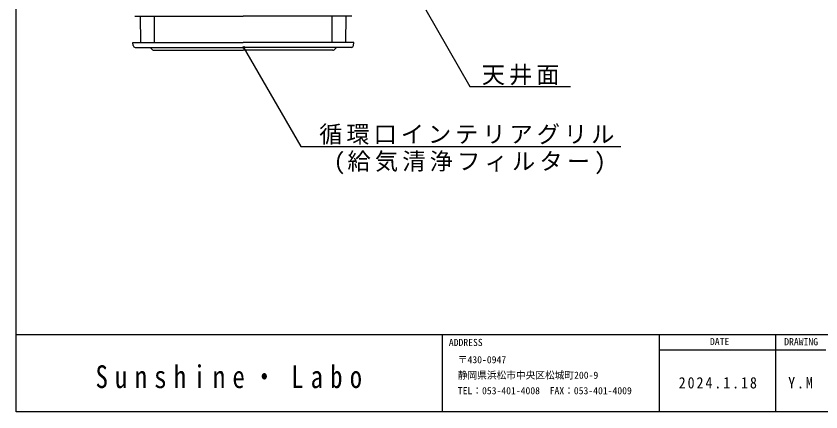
# Model space of a CAD drawing. Units: millimetres at full size, sheet at 1:5; details may follow other scales. Extents: x -2292 to 1828, y -1273 to 1617.
# Drawn here: x -2292 to -1253, y -1273 to -762 of the extents above; entities that cross this region are included whole.
import ezdxf
from ezdxf.enums import TextEntityAlignment as Align

# ---------------------------------------------------------------- set-up
doc = ezdxf.new("R2010")
doc.units = ezdxf.units.MM
doc.header["$LTSCALE"] = 5
doc.header["$PDMODE"] = 32
doc.header["$PDSIZE"] = 2.5
doc.layers.add('0-0', color=4, linetype='Continuous')
doc.layers.add('F-0', color=2, linetype='Continuous')
doc.styles.add('ＭＳ ゴシック', font='')
doc.styles.add('ＭＳ 明朝', font='')
doc.styles.get('ＭＳ ゴシック').set_extended_font_data('MS Gothic')
doc.styles.get('ＭＳ 明朝').set_extended_font_data('MS Mincho')

msp = doc.modelspace()

# ---------------------------------------------------------------- linework, layer by layer
at = {"layer": '0-0'}
for p, q in [((-1763.321, -754.294), (-1706.216, -853.203)), ((-1706.216, -853.203), (-1576.483, -853.203))]:
    msp.add_line(p, q, dxfattribs=at)
at = {"layer": '0-0', "color": 7}
for p, q in [((-2138.605, -762.294), (-2125.393, -762.294)), ((-2138.605, -762.294), (-2131.475, -762.294)), ((-2130.926, -796.294), (-2131.475, -762.294)), ((-2130.926, -796.294), (-2131.475, -762.294)), ((-2113.283, -796.294), (-2113.283, -762.294)), ((-2010.801, -762.294), (-1998.677, -762.294)), ((-1871.336, -762.294), (-1998.677, -762.294)), ((-1875.293, -762.294), (-1894.494, -762.294)), ((-1884.07, -796.294), (-1884.07, -762.294)), ((-1858.748, -762.294), (-1871.336, -762.294)), ((-1866.388, -796.294), (-1865.879, -762.294)), ((-1866.388, -796.294), (-1865.879, -762.294)), ((-1858.748, -762.294), (-1865.879, -762.294)), ((-2138.43, -802.656), (-1998.677, -802.656)), ((-2138.43, -802.656), (-2118.741, -802.656)), ((-2115.813, -805.584), (-2118.741, -802.656)), ((-2115.813, -805.584), (-2118.741, -802.656)), ((-2114.098, -806.294), (-1998.677, -806.294)), ((-2114.098, -806.294), (-1998.677, -806.294)), ((-1858.924, -802.656), (-1998.677, -802.656)), ((-1883.256, -806.294), (-1998.677, -806.294)), ((-1883.256, -806.294), (-1998.677, -806.294)), ((-1881.541, -805.584), (-1878.613, -802.656)), ((-1881.541, -805.584), (-1878.613, -802.656)), ((-1858.924, -802.656), (-1878.613, -802.656))]:
    msp.add_line(p, q, dxfattribs=at)
for points in [[(-2125.393, -762.294), (-2122.06, -762.294), (-1998.677, -762.294)], [(-2140.852, -800.357), (-2141.177, -796.294), (-1998.677, -796.294)], [(-2140.852, -800.357), (-2141.177, -796.294), (-2130.926, -796.294)], [(-1856.501, -800.357), (-1856.177, -796.294), (-1998.677, -796.294)], [(-1856.501, -800.357), (-1856.177, -796.294), (-1866.388, -796.294)]]:
    msp.add_lwpolyline(points, dxfattribs=at)
at = {"layer": '0-0'}
msp.add_lwpolyline([(-1998.677, -801.788), (-1924.285, -930.638), (-1511.595, -930.638)], dxfattribs=at)
at = {"layer": '0-0', "color": 7}
for centre, start, end in [((-2138.43, -800.23), 183, 270), ((-2138.43, -800.23), 183, 270), ((-2114.098, -803.868), 225, 270), ((-2114.098, -803.868), 225, 270), ((-1883.256, -803.868), 270, 315), ((-1883.256, -803.868), 270, 315), ((-1858.924, -800.23), 270, 357), ((-1858.924, -800.23), 270, 357)]:
    msp.add_arc(centre, 2.425, start, end, dxfattribs=at)
at = {"layer": '0-0', "color": 5}
msp.add_point((-1998.176, -802.656), dxfattribs=at)
at = {"layer": 'F-0', "color": 5}
for p, q in [((-2291.874, -1172.662), (-271.874, -1172.662)), ((-271.874, -1272.662), (-2291.874, -1272.662))]:
    msp.add_line(p, q, dxfattribs=at)
at = {"layer": 'F-0'}
for p, q in [((-1741.874, -1272.662), (-1741.874, -1172.662)), ((-1741.874, -1272.662), (-1741.874, -1172.662)), ((-1461.874, -1272.662), (-1461.874, -1172.662)), ((-1461.874, -1272.662), (-1461.874, -1172.662)), ((-1311.874, -1172.662), (-1311.874, -1272.662)), ((-1461.874, -1192.662), (-1246.874, -1192.662))]:
    msp.add_line(p, q, dxfattribs=at)
at = {"layer": 'F-0', "color": 5}
msp.add_lwpolyline([(-2291.874, -1272.662), (-2291.874, 132.338), (-271.874, 132.338)], dxfattribs=at)

# ---------------------------------------------------------------- texts
at = {"layer": '0-0', "color": 7, "char_height": 21.99, "attachment_point": 7, "style": 'ＭＳ ゴシック'}
for s, insert in [('\\T1.17;天井面', (-1690.997, -851.549)), ('\\T1.17;循環口インテリアグリル', (-1900.803, -927.959)), ('\\T1.18;(給気清浄フィルター)', (-1882.04, -966.336))]:
    msp.add_mtext(s, dxfattribs=dict(at, insert=insert))
at = {"layer": 'F-0', "color": 4, "style": 'ＭＳ ゴシック'}
for s, p in [('ADDRESS', (-1733.485, -1190.418)), ('DATE', (-1396.537, -1189.225)), ('DRAWING', (-1300.718, -1189.5)), ('〒430-0947', (-1721.874, -1212.662)), ('静岡県浜松市中央区松城町200-9', (-1721.874, -1232.662)), ('TEL：053-401-4008  FAX：053-401-4009', (-1721.874, -1252.662))]:
    msp.add_text(s, height=9.164, dxfattribs=at).set_placement(p, align=Align.BOTTOM_LEFT)
at = {"layer": 'F-0', "insert": (-2189.359, -1242.502), "char_height": 29.33, "attachment_point": 7, "style": 'ＭＳ 明朝'}
msp.add_mtext('\\T1.58;\\W0.8;Sunshine・Labo', dxfattribs=at)
at = {"layer": 'F-0', "color": 7, "char_height": 14.66, "attachment_point": 7, "style": 'ＭＳ ゴシック'}
for s, insert in [('\\T1.28;\\W0.9;2024.1.18', (-1436.874, -1242.662)), ('\\T1.27;\\W0.9;Y.M', (-1295.624, -1242.662))]:
    msp.add_mtext(s, dxfattribs=dict(at, insert=insert))

doc.saveas('drawing.dxf')
